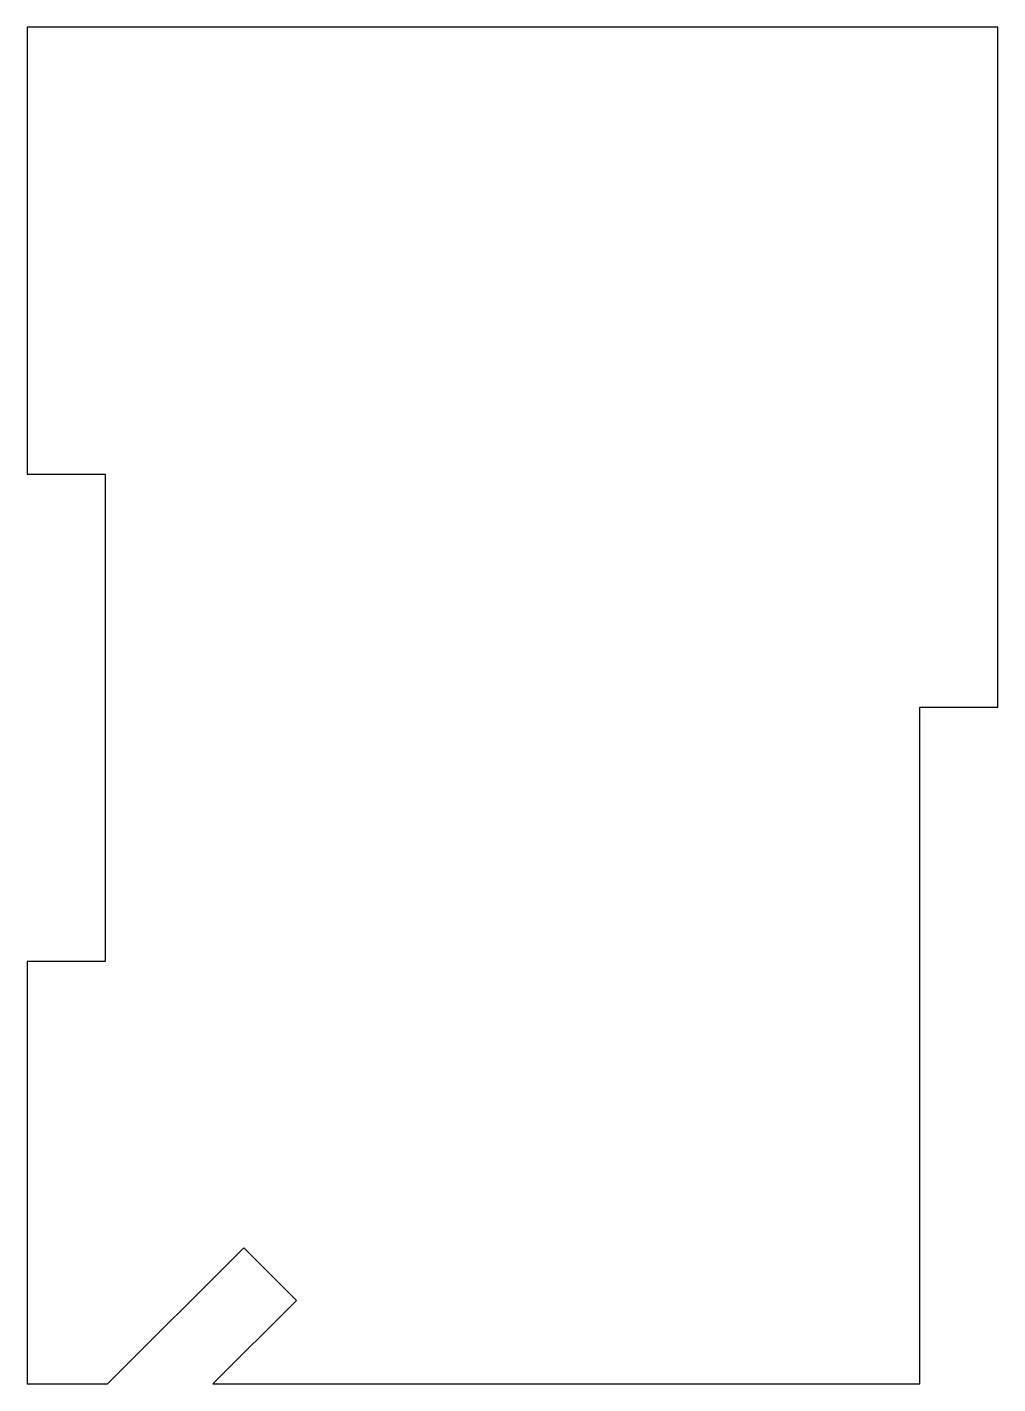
# Model space of a CAD drawing. Header units: millimetres. Extents: x -6.8 to 6.8, y -9.6 to 9.6.
import ezdxf

# ---------------------------------------------------------------- set-up
doc = ezdxf.new("R2010")
doc.units = ezdxf.units.MM
doc.layers.add('PERIMETER', color=5, linetype='CONTINUOUS')

msp = doc.modelspace()

# ---------------------------------------------------------------- linework, layer by layer
at = {"layer": 'PERIMETER'}
for p, q in [((6.843, 9.57), (-6.843, 9.57)), ((-6.843, 9.57), (-6.843, 3.264)), ((6.843, -0.025), (6.843, 9.57)), ((-6.843, 3.264), (-5.743, 3.264)), ((-5.743, 3.264), (-5.743, -3.611)), ((5.743, -9.57), (5.743, -0.025)), ((5.743, -0.025), (6.843, -0.025)), ((-5.743, -3.611), (-6.843, -3.611)), ((-6.843, -3.611), (-6.843, -9.57)), ((-5.708, -9.57), (-3.79, -7.652)), ((-3.79, -7.652), (-3.047, -8.395)), ((-3.047, -8.395), (-4.223, -9.57)), ((-6.843, -9.57), (-5.708, -9.57)), ((-4.223, -9.57), (5.743, -9.57))]:
    msp.add_line(p, q, dxfattribs=at)

doc.saveas('drawing.dxf')
